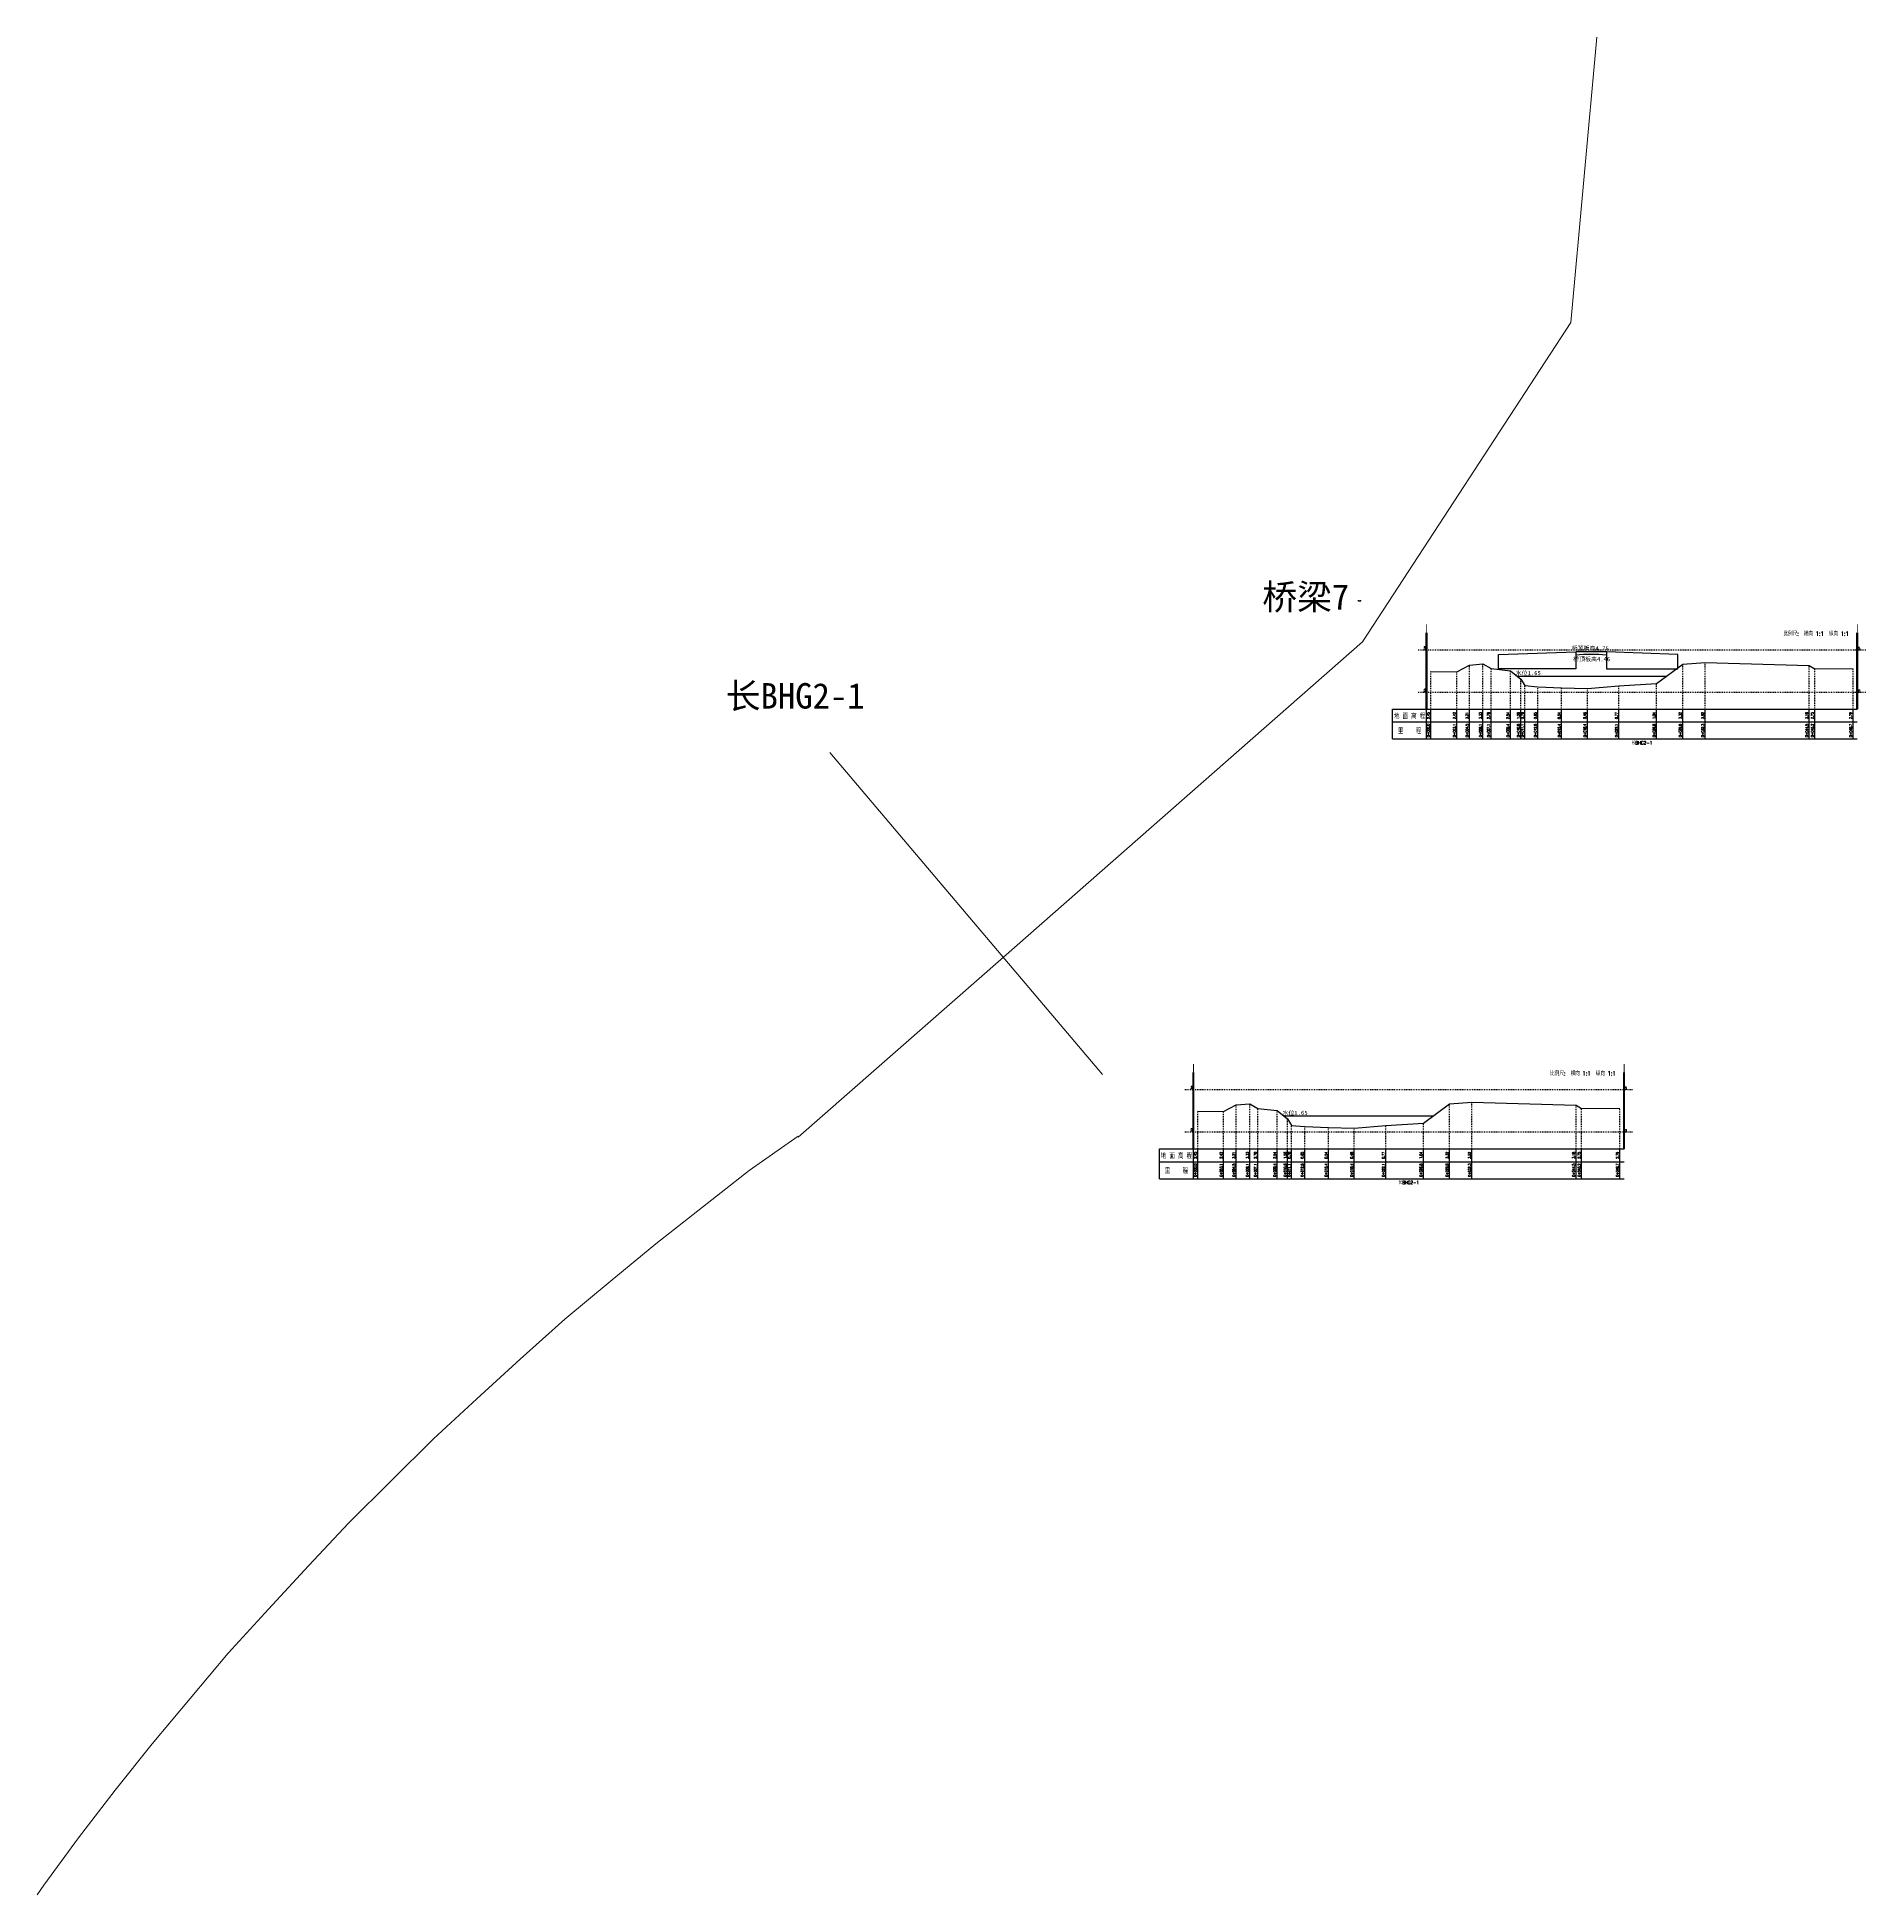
# Model space of a CAD drawing. Extents: x 493882 to 508803, y 3427149 to 3442736.
# Drawn here: x 497439.1 to 497654.3, y 3436857.6 to 3437076.3 of the extents above; entities that cross this region are included whole.
import ezdxf
from ezdxf.enums import TextEntityAlignment as Align

# ---------------------------------------------------------------- set-up
doc = ezdxf.new("R2010")
doc.units = 0
doc.header["$LTSCALE"] = 0.05
doc.linetypes.add('X4', pattern=[1.6, 0, -1.6])
doc.layers.get('0').update_dxf_attribs({"linetype": 'CONTINUOUS'})
for name, color, linetype in [('DMX', 1, 'CONTINUOUS'), ('zdm1', 2, 'CONTINUOUS'), ('ZDMT5', 3, 'CONTINUOUS'), ('断面线', 7, 'CONTINUOUS'), ('桥梁', 7, 'CONTINUOUS'), ('水位', 4, 'CONTINUOUS'), ('水工建筑物1', 7, 'CONTINUOUS')]:
    doc.layers.add(name, color=color, linetype=linetype)
doc.layers.add('县级河道', color=12, linetype='CONTINUOUS', lineweight=60)
doc.layers.add('断面号', color=7, linetype='CONTINUOUS', lineweight=30)
doc.styles.add('HZ', font='rs.shx', dxfattribs={"width": 0.8, "bigfont": 'hztxt.shx'})
doc.styles.add('stxt', font='txt.shx', dxfattribs={"width": 0.8, "bigfont": 'hztxt.shx'})
doc.styles.add('宋体', font='')
doc.styles.get('宋体').set_extended_font_data('SimSun')

# ---------------------------------------------------------------- blocks, each defined once
blk = doc.blocks.new('0806042')
at = {"linetype": 'Continuous'}
blk.add_lwpolyline([(-0.1, 0, 0.2, 0.2, 1), (0.1, 0, 0.2, 0.2, 1)], format="xyseb", close=True, dxfattribs=at)

msp = doc.modelspace()

# ---------------------------------------------------------------- linework, layer by layer
at = {"layer": 'DMX', "linetype": 'Continuous', "flags": 128}
for points in [[(497603.08, 3437001.65), (497606.13, 3437001.62), (497607.62, 3437002.41), (497609.21, 3437002.53), (497610.16, 3437001.98), (497612.44, 3437001.74), (497613.66, 3437000.76), (497614.14, 3436999.98), (497615.67, 3436999.85), (497618.47, 3436999.74), (497621.5, 3436999.66), (497625.22, 3436999.97), (497629.64, 3437000.24), (497632.72, 3437002.52), (497635.36, 3437002.72), (497647.61, 3437002.36), (497648.26, 3437001.95), (497652.77, 3437001.99)], [(497575.64, 3436949.88), (497578.69, 3436949.85), (497580.18, 3436950.64), (497581.77, 3436950.76), (497582.72, 3436950.21), (497585, 3436949.97), (497586.22, 3436948.99), (497586.7, 3436948.21), (497588.23, 3436948.08), (497591.03, 3436947.97), (497594.06, 3436947.89), (497597.78, 3436948.2), (497602.2, 3436948.47), (497605.28, 3436950.75), (497607.92, 3436950.95), (497620.17, 3436950.59), (497620.82, 3436950.18), (497625.33, 3436950.22)]]:
    msp.add_lwpolyline(points, dxfattribs=at)
at = {"layer": 'zdm1', "linetype": 'Continuous'}
for p, q in [((497602.53, 3436997.2), (497602.53, 3437006.2)), ((497602.63, 3436997.2), (497602.63, 3437006.2)), ((497653.22, 3436997.2), (497653.22, 3437006.2)), ((497653.32, 3436997.2), (497653.32, 3437006.2)), ((497598.58, 3436993.7), (497598.58, 3436997.2)), ((497598.58, 3436997.2), (497603.08, 3436997.2)), ((497598.58, 3436995.7), (497653.27, 3436995.7)), ((497602.58, 3436993.7), (497602.58, 3436997.2)), ((497603.08, 3436997.2), (497653.27, 3436997.2)), ((497598.58, 3436993.7), (497653.27, 3436993.7)), ((497575.09, 3436945.43), (497575.09, 3436954.43)), ((497575.19, 3436945.43), (497575.19, 3436954.43)), ((497625.78, 3436945.43), (497625.78, 3436954.43)), ((497625.88, 3436945.43), (497625.88, 3436954.43)), ((497571.14, 3436945.43), (497575.64, 3436945.43)), ((497571.14, 3436941.93), (497571.14, 3436945.43)), ((497575.14, 3436941.93), (497575.14, 3436945.43)), ((497575.64, 3436945.43), (497625.83, 3436945.43)), ((497571.14, 3436943.93), (497625.83, 3436943.93)), ((497571.14, 3436941.93), (497625.83, 3436941.93))]:
    msp.add_line(p, q, dxfattribs=at)
at = {"layer": 'zdm1', "linetype": 'X4'}
for p, q in [((497601.58, 3437004.2), (497654.27, 3437004.2)), ((497601.58, 3436999.2), (497654.27, 3436999.2)), ((497574.14, 3436952.43), (497626.83, 3436952.43)), ((497574.14, 3436947.43), (497626.83, 3436947.43))]:
    msp.add_line(p, q, dxfattribs=at)
at = {"layer": 'zdm1', "linetype": 'Continuous', "flags": 128}
for points in [[(497602.58, 3437006.2, 0.1, 0.1, 0), (497602.58, 3437007.2, 0.1, 0.1, 0)], [(497653.27, 3437006.2, 0.1, 0.1, 0), (497653.27, 3437007.2, 0.1, 0.1, 0)], [(497602.58, 3437004.2, 0.1, 0.1, 0), (497602.58, 3437005.2, 0.1, 0.1, 0)], [(497653.27, 3437004.2, 0.1, 0.1, 0), (497653.27, 3437005.2, 0.1, 0.1, 0)], [(497602.58, 3437002.2, 0.1, 0.1, 0), (497602.58, 3437003.2, 0.1, 0.1, 0)], [(497653.27, 3437002.2, 0.1, 0.1, 0), (497653.27, 3437003.2, 0.1, 0.1, 0)], [(497602.58, 3437000.2, 0.1, 0.1, 0), (497602.58, 3437001.2, 0.1, 0.1, 0)], [(497653.27, 3437000.2, 0.1, 0.1, 0), (497653.27, 3437001.2, 0.1, 0.1, 0)], [(497602.58, 3436998.2, 0.1, 0.1, 0), (497602.58, 3436999.2, 0.1, 0.1, 0)], [(497653.27, 3436998.2, 0.1, 0.1, 0), (497653.27, 3436999.2, 0.1, 0.1, 0)], [(497575.14, 3436954.43, 0.1, 0.1, 0), (497575.14, 3436955.43, 0.1, 0.1, 0)], [(497625.83, 3436954.43, 0.1, 0.1, 0), (497625.83, 3436955.43, 0.1, 0.1, 0)], [(497575.14, 3436952.43, 0.1, 0.1, 0), (497575.14, 3436953.43, 0.1, 0.1, 0)], [(497625.83, 3436952.43, 0.1, 0.1, 0), (497625.83, 3436953.43, 0.1, 0.1, 0)], [(497575.14, 3436950.43, 0.1, 0.1, 0), (497575.14, 3436951.43, 0.1, 0.1, 0)], [(497625.83, 3436950.43, 0.1, 0.1, 0), (497625.83, 3436951.43, 0.1, 0.1, 0)], [(497575.14, 3436948.43, 0.1, 0.1, 0), (497575.14, 3436949.43, 0.1, 0.1, 0)], [(497625.83, 3436948.43, 0.1, 0.1, 0), (497625.83, 3436949.43, 0.1, 0.1, 0)], [(497575.14, 3436946.43, 0.1, 0.1, 0), (497575.14, 3436947.43, 0.1, 0.1, 0)], [(497625.83, 3436946.43, 0.1, 0.1, 0), (497625.83, 3436947.43, 0.1, 0.1, 0)]]:
    msp.add_lwpolyline(points, format="xyseb", dxfattribs=at)
at = {"layer": 'ZDMT5', "linetype": 'X4'}
for p, q in [((497607.62, 3436997.2), (497607.62, 3437002.41)), ((497609.21, 3436997.2), (497609.21, 3437002.53)), ((497632.72, 3436997.2), (497632.72, 3437002.52)), ((497635.36, 3436997.2), (497635.36, 3437002.72)), ((497647.61, 3436997.2), (497647.61, 3437002.36)), ((497603.08, 3436997.2), (497603.08, 3437001.65)), ((497606.13, 3436997.2), (497606.13, 3437001.62)), ((497610.16, 3436997.2), (497610.16, 3437001.98)), ((497612.44, 3436997.2), (497612.44, 3437001.74)), ((497613.66, 3436997.2), (497613.66, 3437000.76)), ((497629.64, 3436997.2), (497629.64, 3437000.24)), ((497648.26, 3436997.2), (497648.26, 3437001.95)), ((497652.77, 3436997.2), (497652.77, 3437001.99)), ((497614.14, 3436997.2), (497614.14, 3436999.98)), ((497615.67, 3436997.2), (497615.67, 3436999.85)), ((497618.47, 3436997.2), (497618.47, 3436999.74)), ((497621.5, 3436997.2), (497621.5, 3436999.66)), ((497625.22, 3436997.2), (497625.22, 3436999.97)), ((497575.64, 3436945.43), (497575.64, 3436949.88)), ((497578.69, 3436945.43), (497578.69, 3436949.85)), ((497580.18, 3436945.43), (497580.18, 3436950.64)), ((497581.77, 3436945.43), (497581.77, 3436950.76)), ((497582.72, 3436945.43), (497582.72, 3436950.21)), ((497585, 3436945.43), (497585, 3436949.97)), ((497605.28, 3436945.43), (497605.28, 3436950.75)), ((497607.92, 3436945.43), (497607.92, 3436950.95)), ((497620.17, 3436945.43), (497620.17, 3436950.59)), ((497620.82, 3436945.43), (497620.82, 3436950.18)), ((497625.33, 3436945.43), (497625.33, 3436950.22)), ((497586.22, 3436945.43), (497586.22, 3436948.99)), ((497586.7, 3436945.43), (497586.7, 3436948.21)), ((497588.23, 3436945.43), (497588.23, 3436948.08)), ((497591.03, 3436945.43), (497591.03, 3436947.97)), ((497594.06, 3436945.43), (497594.06, 3436947.89)), ((497597.78, 3436945.43), (497597.78, 3436948.2)), ((497602.2, 3436945.43), (497602.2, 3436948.47))]:
    msp.add_line(p, q, dxfattribs=at)
at = {"layer": 'ZDMT5', "linetype": 'Continuous'}
for p, q in [((497603.08, 3436993.7), (497603.08, 3436997.2)), ((497606.13, 3436993.7), (497606.13, 3436997.2)), ((497607.62, 3436993.7), (497607.62, 3436997.2)), ((497609.21, 3436993.7), (497609.21, 3436997.2)), ((497610.16, 3436993.7), (497610.16, 3436997.2)), ((497612.44, 3436993.7), (497612.44, 3436997.2)), ((497613.66, 3436993.7), (497613.66, 3436997.2)), ((497614.14, 3436993.7), (497614.14, 3436997.2)), ((497615.67, 3436993.7), (497615.67, 3436997.2)), ((497618.47, 3436993.7), (497618.47, 3436997.2)), ((497621.5, 3436993.7), (497621.5, 3436997.2)), ((497625.22, 3436993.7), (497625.22, 3436997.2)), ((497629.64, 3436993.7), (497629.64, 3436997.2)), ((497632.72, 3436993.7), (497632.72, 3436997.2)), ((497635.36, 3436993.7), (497635.36, 3436997.2)), ((497647.61, 3436993.7), (497647.61, 3436997.2)), ((497648.26, 3436993.7), (497648.26, 3436997.2)), ((497652.77, 3436993.7), (497652.77, 3436997.2)), ((497575.64, 3436941.93), (497575.64, 3436945.43)), ((497578.69, 3436941.93), (497578.69, 3436945.43)), ((497580.18, 3436941.93), (497580.18, 3436945.43)), ((497581.77, 3436941.93), (497581.77, 3436945.43)), ((497582.72, 3436941.93), (497582.72, 3436945.43)), ((497585, 3436941.93), (497585, 3436945.43)), ((497586.22, 3436941.93), (497586.22, 3436945.43)), ((497586.7, 3436941.93), (497586.7, 3436945.43)), ((497588.23, 3436941.93), (497588.23, 3436945.43)), ((497591.03, 3436941.93), (497591.03, 3436945.43)), ((497594.06, 3436941.93), (497594.06, 3436945.43)), ((497597.78, 3436941.93), (497597.78, 3436945.43)), ((497602.2, 3436941.93), (497602.2, 3436945.43)), ((497605.28, 3436941.93), (497605.28, 3436945.43)), ((497607.92, 3436941.93), (497607.92, 3436945.43)), ((497620.17, 3436941.93), (497620.17, 3436945.43)), ((497620.82, 3436941.93), (497620.82, 3436945.43)), ((497625.33, 3436941.93), (497625.33, 3436945.43))]:
    msp.add_line(p, q, dxfattribs=at)
at = {"layer": '县级河道', "lineweight": 0}
for points in [[(497622.63, 3437076.33, 0), (497619.56, 3437042.73, 0), (497595.03, 3437005.13, 0), (497552.77, 3436968.02, 0)], [(497552.77, 3436968.02, 0), (497528.61, 3436946.8, 0)], [(497528.61, 3436946.93, 0), (497522.86, 3436942.88, 0), (497517.37, 3436938.57, 0), (497511.88, 3436934.26, 0), (497506.51, 3436929.82, 0), (497501.15, 3436925.38, 0), (497495.91, 3436920.69, 0), (497490.8, 3436916, 0), (497485.69, 3436911.3, 0), (497480.71, 3436906.35, 0), (497475.73, 3436901.41, 0), (497471, 3436896.33, 0), (497466.28, 3436891.25, 0), (497461.55, 3436886.05, 0), (497457.08, 3436880.72, 0), (497452.61, 3436875.39, 0), (497448.26, 3436869.93, 0), (497443.92, 3436864.34, 0), (497439.83, 3436858.75, 0), (497439.07, 3436857.61, 0)]]:
    msp.add_polyline3d(points, dxfattribs=at)
at = {"layer": '断面线', "color": 3, "lineweight": 0}
msp.add_polyline3d([(497532.35, 3436992.1, 0), (497564.45, 3436954.18, 0)], dxfattribs=at)
at = {"layer": '桥梁', "linetype": 'Continuous', "flags": 128}
for points in [[(497620.14, 3437003.96), (497620.14, 3437001.96), (497611.04, 3437001.96), (497611.04, 3437003.66), (497620.14, 3437003.96)], [(497620.14, 3437003.96), (497620.14, 3437003.56)], [(497623.74, 3437003.96), (497620.14, 3437003.96)], [(497623.74, 3437003.96), (497623.74, 3437003.56)], [(497632.14, 3437003.66), (497623.74, 3437003.96), (497623.74, 3437001.96), (497632.14, 3437001.96), (497632.14, 3437003.66)]]:
    msp.add_lwpolyline(points, dxfattribs=at)
msp.add_lwpolyline([(497623.74, 3437003.56, 0.055556), (497620.14, 3437003.56)], format="xyb", dxfattribs=at)
at = {"layer": '水位', "linetype": 'Continuous', "flags": 128}
for points in [[(497630.75, 3437001.06), (497613.29, 3437001.06)], [(497603.3, 3436949.29), (497585.84, 3436949.29)]]:
    msp.add_lwpolyline(points, dxfattribs=at)

# ---------------------------------------------------------------- block references
at = {"layer": '水工建筑物1', "linetype": 'Continuous'}
ref = msp.add_blockref('0806042', (497594.66, 3437009.92, 10), dxfattribs=dict(at, xscale=0.05, yscale=0.05, zscale=0.05))
ref.add_attrib('DAIMA', '桥梁7', dxfattribs={"layer": '0', "color": 2, "linetype": 'Continuous', "height": 0.025, "style": 'stxt', "width": 0.8}).set_placement((497594.66, 3437009.91, 10), align=Align.TOP_CENTER)
ref.add_attrib('ZS', '10', dxfattribs={"layer": '0', "linetype": 'Continuous', "height": 0.1, "style": 'stxt', "width": 0.8}).set_placement((497594.62, 3437009.92, 10), align=Align.RIGHT)
ref.add_attrib('XS', '00', (497594.7, 3437009.92, 10), dxfattribs={"layer": '0', "linetype": 'Continuous', "height": 0.1, "style": 'stxt', "width": 0.8})

# ---------------------------------------------------------------- texts
at = {"layer": 'zdm1', "linetype": 'Continuous', "style": 'HZ', "width": 0.8}
for s, p in [('5', (497602.48, 3437004.2)), ('0', (497602.48, 3436999.2)), ('5', (497575.04, 3436952.43)), ('0', (497575.04, 3436947.43))]:
    msp.add_text(s, height=0.3, dxfattribs=at).set_placement(p, align=Align.BOTTOM_RIGHT)
for s, p in [('5', (497653.37, 3437004.2)), ('0', (497653.37, 3436999.2)), ('5', (497625.93, 3436952.43)), ('0', (497625.93, 3436947.43))]:
    msp.add_text(s, height=0.3, dxfattribs=at).set_placement(p)
for s, height, p in [('地 面 高 程', 0.6, (497600.58, 3436996.45)), ('里    程', 0.6, (497600.58, 3436994.7)), ('长BHG2-1', 0.4, (497627.93, 3436993.3)), ('地 面 高 程', 0.6, (497573.14, 3436944.68)), ('里    程', 0.6, (497573.14, 3436942.93)), ('长BHG2-1', 0.4, (497600.48, 3436941.53))]:
    msp.add_text(s, height=height, dxfattribs=at).set_placement(p, align=Align.MIDDLE)
at = {"layer": 'ZDMT5', "linetype": 'Continuous', "style": 'HZ', "width": 0.8}
for p in [(497652.27, 3437005.7), (497624.83, 3436953.93)]:
    msp.add_text('比例尺:  横向 1:1  纵向 1:1', height=0.5, dxfattribs=at).set_placement(p, align=Align.BOTTOM_RIGHT)
for s, p in [('2.45', (497603.03, 3436996.45)), ('2.42', (497606.08, 3436996.45)), ('3.21', (497607.57, 3436996.45)), ('3.33', (497609.16, 3436996.45)), ('2.78', (497610.11, 3436996.45)), ('2.54', (497612.39, 3436996.45)), ('1.56', (497613.61, 3436996.45)), ('0.78', (497614.09, 3436996.45)), ('0.65', (497615.62, 3436996.45)), ('0.54', (497618.42, 3436996.45)), ('0.46', (497621.45, 3436996.45)), ('0.77', (497625.17, 3436996.45)), ('1.04', (497629.59, 3436996.45)), ('3.32', (497632.67, 3436996.45)), ('3.52', (497635.31, 3436996.45)), ('3.16', (497647.56, 3436996.45)), ('2.75', (497648.21, 3436996.45)), ('2.79', (497652.72, 3436996.45)), ('0+000.0', (497603.03, 3436994.7)), ('0+003.1', (497606.08, 3436994.7)), ('0+004.5', (497607.57, 3436994.7)), ('0+006.1', (497609.16, 3436994.7)), ('0+007.1', (497610.11, 3436994.7)), ('0+009.4', (497612.39, 3436994.7)), ('0+010.6', (497613.61, 3436994.7)), ('0+011.1', (497614.09, 3436994.7)), ('0+012.6', (497615.62, 3436994.7)), ('0+015.4', (497618.42, 3436994.7)), ('0+018.4', (497621.45, 3436994.7)), ('0+022.1', (497625.17, 3436994.7)), ('0+026.6', (497629.59, 3436994.7)), ('0+029.6', (497632.67, 3436994.7)), ('0+032.3', (497635.31, 3436994.7)), ('0+044.5', (497647.56, 3436994.7)), ('0+045.2', (497648.21, 3436994.7)), ('0+049.7', (497652.72, 3436994.7)), ('2.45', (497575.59, 3436944.68)), ('0+000.0', (497575.59, 3436942.93)), ('2.42', (497578.64, 3436944.68)), ('0+003.1', (497578.64, 3436942.93)), ('3.21', (497580.13, 3436944.68)), ('0+004.5', (497580.13, 3436942.93)), ('3.33', (497581.72, 3436944.68)), ('0+006.1', (497581.72, 3436942.93)), ('2.78', (497582.67, 3436944.68)), ('0+007.1', (497582.67, 3436942.93)), ('2.54', (497584.95, 3436944.68)), ('0+009.4', (497584.95, 3436942.93)), ('1.56', (497586.17, 3436944.68)), ('0+010.6', (497586.17, 3436942.93)), ('0.78', (497586.65, 3436944.68)), ('0+011.1', (497586.65, 3436942.93)), ('0.65', (497588.18, 3436944.68)), ('0+012.6', (497588.18, 3436942.93)), ('0.54', (497590.98, 3436944.68)), ('0+015.4', (497590.98, 3436942.93)), ('0.46', (497594.01, 3436944.68)), ('0+018.4', (497594.01, 3436942.93)), ('0.77', (497597.73, 3436944.68)), ('0+022.1', (497597.73, 3436942.93)), ('1.04', (497602.15, 3436944.68)), ('0+026.6', (497602.15, 3436942.93)), ('3.32', (497605.23, 3436944.68)), ('0+029.6', (497605.23, 3436942.93)), ('3.52', (497607.87, 3436944.68)), ('0+032.3', (497607.87, 3436942.93)), ('3.16', (497620.12, 3436944.68)), ('0+044.5', (497620.12, 3436942.93)), ('2.75', (497620.77, 3436944.68)), ('0+045.2', (497620.77, 3436942.93)), ('2.79', (497625.28, 3436944.68)), ('0+049.7', (497625.28, 3436942.93))]:
    msp.add_text(s, height=0.3, rotation=90, dxfattribs=at).set_placement(p, align=Align.BOTTOM_CENTER)
at = {"layer": '断面号', "color": 5, "linetype": 'Continuous', "style": '宋体'}
msp.add_text('桥梁7', height=3, dxfattribs=at).set_placement((497588.36, 3437010.47), align=Align.MIDDLE)
msp.add_text('长BHG2-1', height=3, dxfattribs=at).set_placement((497528.27, 3436997.28, 2.77), align=Align.CENTER)
at = {"layer": '桥梁', "color": 6, "linetype": 'Continuous', "style": '宋体'}
for s, p in [('桥顶板高4.76', (497621.84, 3437004.4)), ('桥顶板高4.46', (497622.01, 3437003.12))]:
    msp.add_text(s, height=0.5, dxfattribs=at).set_placement(p, align=Align.MIDDLE)
at = {"layer": '水位', "linetype": 'Continuous', "style": '宋体'}
for p in [(497614.54, 3437001.48), (497587.1, 3436949.7)]:
    msp.add_text('水位1.65', height=0.5, dxfattribs=at).set_placement(p, align=Align.MIDDLE)

doc.saveas('drawing.dxf')
